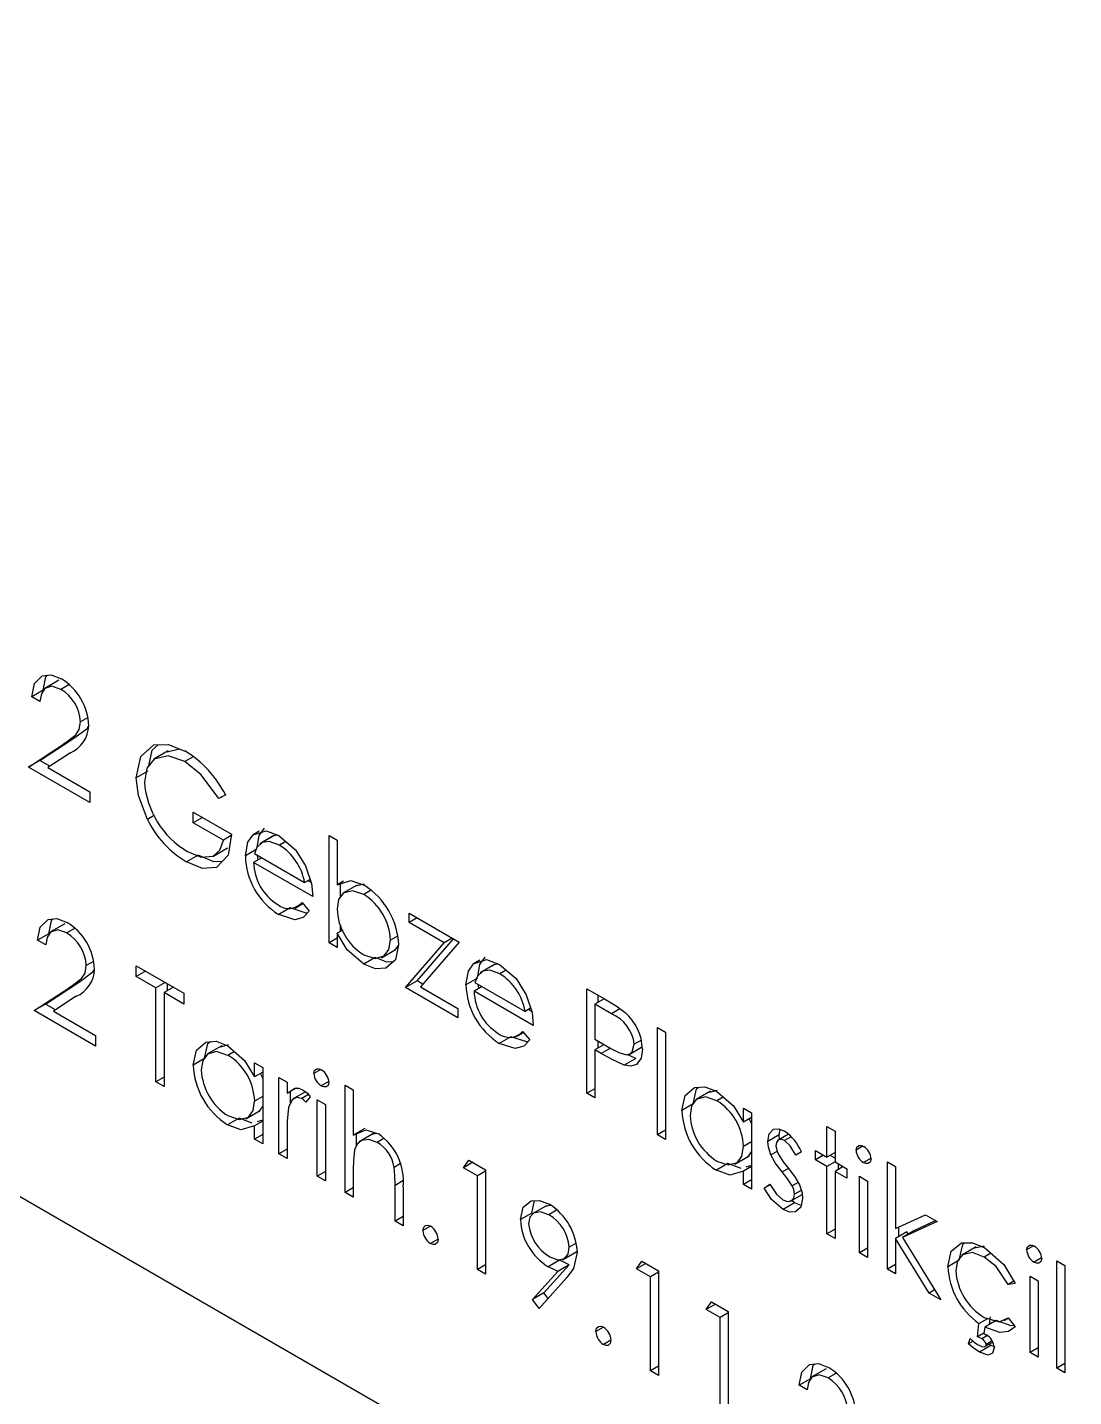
# Model space of a CAD drawing. Header units: millimetres. Extents: x 75 to 2075, y 25 to 1460.
# Drawn here: x 1860.29 to 1875.11, y 945.98 to 965.37 of the extents above; entities that cross this region are included whole.
import ezdxf

# ---------------------------------------------------------------- set-up
doc = ezdxf.new("R2010")
doc.units = ezdxf.units.MM
doc.header["$LTSCALE"] = 5

msp = doc.modelspace()

# ---------------------------------------------------------------- linework, layer by layer
at = {"color": 7, "linetype": 'Continuous', "lineweight": 25}
for p, q in [((1824.142, 969.623), (1900.106, 925.77)), ((1860.516, 955.987), (1860.354, 955.893)), ((1860.739, 956.127), (1860.537, 956.011)), ((1860.878, 956.061), (1860.767, 955.997)), ((1860.469, 955.827), (1860.354, 955.893)), ((1861.145, 955.594), (1861.045, 955.536)), ((1860.305, 954.896), (1860.802, 955.222)), ((1860.466, 954.99), (1860.964, 955.315)), ((1860.964, 955.315), (1860.802, 955.222)), ((1860.901, 955.1), (1860.58, 954.89)), ((1862.287, 955.125), (1862.085, 955.009)), ((1862.639, 955.043), (1862.521, 954.975)), ((1860.466, 954.99), (1860.305, 954.896)), ((1861.177, 954.393), (1860.305, 954.896)), ((1860.608, 954.908), (1860.466, 954.99)), ((1860.58, 954.89), (1861.177, 954.545)), ((1861.996, 954.838), (1861.834, 954.744)), ((1861.177, 954.545), (1861.177, 954.393)), ((1863.098, 954.505), (1863.002, 954.45)), ((1863.101, 954.501), (1863.002, 954.45)), ((1862.64, 954.26), (1863.183, 953.946)), ((1862.64, 954.108), (1862.64, 954.26)), ((1862.094, 954.214), (1861.992, 954.155)), ((1862.772, 954.184), (1862.64, 954.108)), ((1863.068, 953.861), (1862.64, 954.108)), ((1863.18, 953.925), (1863.068, 953.861)), ((1863.577, 953.989), (1863.488, 953.938)), ((1863.785, 953.926), (1863.583, 953.81)), ((1863.781, 953.923), (1863.619, 953.829)), ((1863.834, 953.93), (1863.781, 953.923)), ((1863.952, 953.844), (1863.861, 953.791)), ((1864.565, 953.928), (1864.68, 953.862)), ((1864.565, 952.409), (1864.565, 953.928)), ((1864.68, 953.862), (1864.68, 953.228)), ((1862.709, 953.647), (1862.548, 953.553)), ((1862.926, 953.636), (1863.128, 953.753)), ((1863.542, 953.732), (1863.38, 953.638)), ((1863.508, 953.672), (1864.219, 953.262)), ((1863.561, 953.584), (1863.553, 953.646)), ((1863.611, 953.613), (1863.496, 953.546)), ((1864.334, 953.062), (1863.496, 953.546)), ((1864.296, 953.306), (1864.219, 953.262)), ((1864.311, 953.262), (1864.266, 953.288)), ((1864.77, 953.28), (1864.68, 953.228)), ((1864.726, 953.056), (1864.726, 953.255)), ((1864.962, 953.226), (1864.76, 953.11)), ((1865.155, 953.147), (1865.059, 953.092)), ((1864.014, 952.902), (1863.852, 952.809)), ((1864.087, 952.9), (1864.196, 952.963)), ((1864.183, 952.979), (1864.285, 952.858)), ((1860.82, 952.678), (1860.618, 952.561)), ((1865.699, 952.828), (1866.407, 952.419)), ((1865.699, 952.695), (1865.699, 952.828)), ((1865.815, 952.761), (1865.699, 952.695)), ((1866.196, 952.408), (1865.699, 952.695)), ((1860.597, 952.537), (1860.435, 952.444)), ((1860.959, 952.612), (1860.848, 952.547)), ((1864.759, 952.588), (1864.68, 952.542)), ((1864.68, 952.542), (1864.68, 952.342)), ((1864.726, 952.569), (1864.726, 952.655)), ((1865.535, 952.502), (1865.436, 952.445)), ((1860.551, 952.377), (1860.435, 952.444)), ((1864.68, 952.475), (1864.565, 952.409)), ((1864.68, 952.342), (1864.565, 952.409)), ((1865.307, 952.196), (1865.509, 952.313)), ((1865.65, 951.774), (1866.196, 952.408)), ((1865.812, 951.867), (1866.327, 952.466)), ((1866.407, 952.419), (1865.861, 951.785)), ((1866.311, 952.475), (1866.196, 952.408)), ((1861.226, 952.144), (1861.126, 952.086)), ((1865.22, 952.198), (1865.059, 952.104)), ((1866.702, 952.164), (1866.613, 952.112)), ((1866.91, 952.101), (1866.708, 951.984)), ((1866.906, 952.097), (1866.744, 952.004)), ((1866.959, 952.105), (1866.906, 952.097)), ((1861.833, 952.082), (1862.508, 951.693)), ((1861.833, 951.93), (1861.833, 952.082)), ((1861.965, 952.006), (1861.833, 951.93)), ((1862.113, 951.769), (1861.833, 951.93)), ((1866.667, 951.906), (1866.505, 951.813)), ((1867.077, 952.019), (1866.986, 951.966)), ((1860.386, 951.447), (1860.884, 951.772)), ((1860.548, 951.54), (1861.045, 951.866)), ((1861.045, 951.866), (1860.884, 951.772)), ((1862.245, 951.845), (1862.113, 951.769)), ((1862.113, 950.439), (1862.113, 951.769)), ((1862.36, 951.778), (1862.228, 951.702)), ((1862.275, 951.729), (1862.275, 951.828)), ((1865.812, 951.867), (1865.65, 951.774)), ((1866.39, 951.346), (1865.65, 951.774)), ((1865.892, 951.82), (1865.812, 951.867)), ((1865.861, 951.785), (1866.39, 951.479)), ((1866.736, 951.788), (1866.621, 951.721)), ((1867.459, 951.237), (1866.621, 951.721)), ((1866.633, 951.847), (1867.344, 951.436)), ((1866.686, 951.759), (1866.678, 951.821)), ((1868.216, 951.757), (1868.467, 951.612)), ((1868.216, 950.276), (1868.216, 951.757)), ((1860.548, 951.54), (1860.386, 951.447)), ((1860.689, 951.458), (1860.548, 951.54)), ((1860.982, 951.65), (1860.661, 951.44)), ((1862.228, 951.702), (1862.228, 950.373)), ((1862.508, 951.541), (1862.228, 951.702)), ((1862.508, 951.693), (1862.508, 951.541)), ((1868.463, 951.615), (1868.331, 951.539)), ((1868.331, 951.539), (1868.331, 951.045)), ((1868.566, 951.404), (1868.331, 951.539)), ((1868.378, 951.566), (1868.378, 951.664)), ((1861.258, 950.943), (1860.386, 951.447)), ((1860.661, 951.44), (1861.258, 951.095)), ((1866.39, 951.479), (1866.39, 951.346)), ((1867.421, 951.481), (1867.344, 951.436)), ((1867.436, 951.437), (1867.391, 951.463)), ((1868.687, 951.474), (1868.566, 951.404)), ((1867.212, 951.075), (1867.321, 951.138)), ((1867.308, 951.153), (1867.41, 951.032)), ((1869.219, 951.209), (1869.334, 951.143)), ((1869.219, 949.69), (1869.219, 951.209)), ((1869.334, 951.143), (1869.334, 949.623)), ((1861.258, 951.095), (1861.258, 950.943)), ((1863.045, 950.949), (1862.843, 950.833)), ((1867.139, 951.077), (1866.977, 950.983)), ((1868.331, 951.045), (1868.556, 950.912)), ((1868.461, 950.968), (1868.331, 950.893)), ((1868.378, 950.92), (1868.378, 951.018)), ((1868.809, 950.823), (1868.991, 950.929)), ((1868.992, 951.029), (1868.89, 950.97)), ((1862.801, 950.768), (1862.639, 950.675)), ((1863.225, 950.867), (1863.133, 950.814)), ((1868.331, 950.893), (1868.331, 950.21)), ((1868.423, 950.84), (1868.331, 950.893)), ((1868.552, 950.915), (1868.423, 950.84)), ((1868.911, 950.769), (1868.749, 950.676)), ((1868.911, 950.769), (1868.79, 950.825)), ((1863.511, 950.51), (1863.511, 950.71)), ((1863.511, 950.71), (1863.626, 950.644)), ((1863.626, 950.576), (1863.511, 950.51)), ((1863.626, 950.491), (1863.593, 950.557)), ((1863.626, 950.644), (1863.626, 949.561)), ((1864.448, 950.612), (1864.35, 950.555)), ((1862.228, 950.506), (1862.113, 950.439)), ((1862.228, 950.373), (1862.113, 950.439)), ((1863.856, 950.502), (1863.972, 950.436)), ((1863.856, 949.42), (1863.856, 950.502)), ((1863.972, 950.436), (1863.972, 950.277)), ((1864.098, 950.349), (1863.972, 950.277)), ((1864.562, 950.442), (1864.456, 950.38)), ((1864.794, 950.392), (1864.909, 950.325)), ((1864.794, 948.872), (1864.794, 950.392)), ((1863.626, 950.233), (1863.511, 950.166)), ((1864.018, 950.132), (1864.018, 950.303)), ((1864.23, 950.299), (1864.047, 950.194)), ((1864.274, 950.258), (1864.178, 950.202)), ((1864.3, 950.228), (1864.237, 950.149)), ((1864.399, 950.185), (1864.514, 950.119)), ((1864.399, 949.103), (1864.399, 950.185)), ((1864.909, 950.325), (1864.909, 949.684)), ((1868.331, 950.342), (1868.216, 950.276)), ((1868.331, 950.21), (1868.216, 950.276)), ((1869.971, 950.306), (1869.769, 950.19)), ((1870.15, 950.224), (1870.058, 950.171)), ((1863.388, 949.917), (1863.59, 950.034)), ((1864.514, 950.119), (1864.514, 949.036)), ((1869.726, 950.125), (1869.565, 950.032)), ((1870.436, 949.867), (1870.436, 950.067)), ((1870.436, 950.067), (1870.551, 950.001)), ((1870.551, 950.001), (1870.551, 948.918)), ((1863.29, 949.923), (1863.128, 949.83)), ((1863.478, 949.853), (1863.29, 949.923)), ((1863.626, 949.881), (1863.511, 949.815)), ((1863.511, 949.627), (1863.511, 949.815)), ((1863.627, 949.895), (1863.547, 949.873)), ((1865.071, 949.777), (1864.909, 949.684)), ((1870.551, 949.933), (1870.436, 949.867)), ((1870.551, 949.848), (1870.519, 949.914)), ((1870.943, 949.688), (1870.957, 949.766)), ((1871.62, 949.807), (1871.736, 949.741)), ((1871.62, 949.37), (1871.62, 949.807)), ((1863.626, 949.694), (1863.511, 949.627)), ((1863.626, 949.561), (1863.511, 949.627)), ((1863.972, 949.717), (1863.972, 949.353)), ((1864.956, 949.539), (1864.956, 949.711)), ((1865.194, 949.705), (1864.992, 949.588)), ((1865.347, 949.639), (1865.245, 949.58)), ((1869.334, 949.756), (1869.219, 949.69)), ((1869.334, 949.623), (1869.219, 949.69)), ((1870.551, 949.59), (1870.436, 949.523)), ((1870.943, 949.688), (1870.782, 949.594)), ((1871.075, 949.697), (1870.916, 949.605)), ((1870.949, 949.624), (1870.943, 949.688)), ((1871.112, 949.662), (1871.019, 949.609)), ((1871.736, 949.741), (1871.736, 949.304)), ((1863.972, 949.486), (1863.856, 949.42)), ((1863.972, 949.353), (1863.856, 949.42)), ((1870.314, 949.274), (1870.516, 949.391)), ((1870.913, 949.454), (1870.825, 949.403)), ((1871.259, 949.449), (1871.18, 949.401)), ((1871.456, 949.465), (1871.62, 949.37)), ((1871.456, 949.332), (1871.456, 949.465)), ((1871.571, 949.399), (1871.456, 949.332)), ((1871.736, 949.437), (1871.62, 949.37)), ((1871.736, 949.358), (1871.667, 949.397)), ((1872.13, 949.527), (1872.032, 949.47)), ((1864.909, 949.197), (1864.909, 948.806)), ((1865.578, 949.28), (1865.488, 949.227)), ((1866.471, 949.223), (1866.547, 949.331)), ((1866.603, 949.299), (1866.471, 949.223)), ((1866.669, 949.109), (1866.471, 949.223)), ((1866.547, 949.331), (1866.784, 949.194)), ((1866.784, 949.194), (1866.784, 947.713)), ((1870.215, 949.28), (1870.053, 949.187)), ((1870.403, 949.21), (1870.215, 949.28)), ((1870.551, 949.238), (1870.436, 949.172)), ((1870.552, 949.252), (1870.472, 949.23)), ((1871.074, 949.213), (1870.986, 949.162)), ((1871.62, 949.238), (1871.456, 949.332)), ((1871.736, 949.304), (1871.62, 949.238)), ((1871.62, 948.288), (1871.62, 949.238)), ((1871.736, 949.304), (1871.9, 949.209)), ((1871.851, 949.238), (1871.736, 949.171)), ((1871.782, 949.198), (1871.782, 949.277)), ((1871.9, 949.209), (1871.9, 949.076)), ((1872.244, 949.357), (1872.138, 949.296)), ((1872.476, 949.307), (1872.591, 949.24)), ((1872.476, 947.788), (1872.476, 949.307)), ((1872.591, 949.24), (1872.591, 948.362)), ((1864.514, 949.169), (1864.399, 949.103)), ((1864.514, 949.036), (1864.399, 949.103)), ((1865.612, 949.038), (1865.501, 948.973)), ((1866.784, 949.175), (1866.669, 949.109)), ((1866.669, 947.779), (1866.669, 949.109)), ((1870.436, 948.985), (1870.436, 949.172)), ((1870.551, 949.051), (1870.436, 948.985)), ((1870.732, 948.933), (1870.809, 948.989)), ((1871.21, 949.015), (1871.128, 948.968)), ((1871.736, 949.171), (1871.736, 948.221)), ((1871.9, 949.076), (1871.736, 949.171)), ((1872.081, 949.101), (1872.196, 949.034)), ((1872.081, 948.018), (1872.081, 949.101)), ((1872.196, 949.034), (1872.196, 947.952)), ((1864.909, 948.939), (1864.794, 948.872)), ((1864.909, 948.806), (1864.794, 948.872)), ((1865.501, 948.464), (1865.501, 948.973)), ((1865.616, 948.95), (1865.616, 948.398)), ((1870.551, 948.918), (1870.436, 948.985)), ((1870.814, 948.98), (1870.732, 948.933)), ((1871.096, 948.743), (1871.269, 948.843)), ((1871.256, 948.902), (1871.16, 948.847)), ((1867.439, 948.58), (1867.477, 948.756)), ((1867.644, 948.685), (1867.442, 948.569)), ((1867.789, 948.62), (1867.68, 948.556)), ((1871.162, 948.725), (1871, 948.632)), ((1871.162, 948.725), (1871.123, 948.759)), ((1871.255, 948.688), (1871.162, 948.725)), ((1865.616, 948.531), (1865.501, 948.464)), ((1865.616, 948.398), (1865.501, 948.464)), ((1867.439, 948.58), (1867.277, 948.487)), ((1872.591, 948.362), (1873.017, 948.557)), ((1873.183, 948.462), (1872.688, 948.235)), ((1873.164, 948.473), (1872.85, 948.328)), ((1873.017, 948.557), (1873.183, 948.462)), ((1866.003, 948.395), (1865.896, 948.333)), ((1871.736, 948.354), (1871.62, 948.288)), ((1871.736, 948.221), (1871.62, 948.288)), ((1872.752, 948.313), (1872.591, 948.22)), ((1872.591, 948.22), (1872.591, 947.721)), ((1873.067, 947.446), (1872.591, 948.22)), ((1872.637, 948.247), (1872.637, 948.383)), ((1872.85, 948.328), (1872.688, 948.235)), ((1872.688, 948.235), (1873.232, 947.351)), ((1872.771, 948.283), (1872.752, 948.313)), ((1866.11, 948.21), (1866.003, 948.148)), ((1867.874, 947.92), (1868.076, 948.037)), ((1868.065, 948.152), (1867.968, 948.096)), ((1872.196, 948.084), (1872.081, 948.018)), ((1873.732, 948.1), (1873.53, 947.983)), ((1874.547, 948.115), (1874.449, 948.058)), ((1866.784, 947.846), (1866.669, 947.779)), ((1867.61, 947.452), (1867.967, 947.848)), ((1867.832, 947.914), (1867.67, 947.821)), ((1867.967, 947.848), (1867.805, 947.755)), ((1868.922, 947.791), (1868.997, 947.9)), ((1869.054, 947.867), (1868.922, 947.791)), ((1868.997, 947.9), (1869.235, 947.763)), ((1872.196, 947.952), (1872.081, 948.018)), ((1872.591, 947.854), (1872.476, 947.788)), ((1873.493, 947.913), (1873.331, 947.82)), ((1873.941, 948.013), (1873.847, 947.958)), ((1874.662, 947.944), (1874.556, 947.883)), ((1874.877, 947.904), (1874.992, 947.838)), ((1874.877, 946.385), (1874.877, 947.904)), ((1874.992, 947.838), (1874.992, 946.318)), ((1866.784, 947.713), (1866.669, 947.779)), ((1867.449, 947.358), (1867.805, 947.755)), ((1867.936, 947.67), (1867.541, 947.231)), ((1869.119, 947.677), (1868.922, 947.791)), ((1869.235, 947.744), (1869.119, 947.677)), ((1869.119, 946.348), (1869.119, 947.677)), ((1869.235, 947.763), (1869.235, 946.281)), ((1872.591, 947.721), (1872.476, 947.788)), ((1874.499, 947.688), (1874.614, 947.622)), ((1874.499, 946.606), (1874.499, 947.688)), ((1867.61, 947.452), (1867.449, 947.358)), ((1867.668, 947.372), (1867.61, 947.452)), ((1873.146, 947.492), (1873.067, 947.446)), ((1873.232, 947.351), (1873.067, 947.446)), ((1874.266, 947.616), (1874.188, 947.571)), ((1874.285, 947.585), (1874.188, 947.571)), ((1874.614, 947.622), (1874.614, 946.539)), ((1867.541, 947.231), (1867.449, 947.358)), ((1869.909, 947.215), (1869.984, 947.323)), ((1870.041, 947.291), (1869.909, 947.215)), ((1869.984, 947.323), (1870.221, 947.186)), ((1870.106, 947.101), (1869.909, 947.215)), ((1870.221, 947.167), (1870.106, 947.101)), ((1870.106, 945.771), (1870.106, 947.101)), ((1870.221, 947.186), (1870.221, 945.705)), ((1873.773, 947.018), (1873.897, 947.089)), ((1874.016, 947.06), (1873.855, 946.966)), ((1873.923, 947.006), (1873.935, 947.111)), ((1874.131, 947.058), (1874.191, 947.093)), ((1874.188, 947.097), (1874.285, 946.968)), ((1868.453, 946.964), (1868.346, 946.902)), ((1873.752, 946.827), (1873.773, 947.018)), ((1873.843, 946.879), (1873.752, 946.827)), ((1873.855, 946.966), (1873.842, 946.876)), ((1868.56, 946.778), (1868.453, 946.717)), ((1873.627, 946.729), (1873.647, 946.803)), ((1873.691, 946.766), (1873.627, 946.729)), ((1873.941, 946.704), (1873.78, 946.611)), ((1873.894, 946.845), (1873.815, 946.799)), ((1873.859, 946.691), (1873.968, 946.753)), ((1873.96, 946.77), (1873.874, 946.72)), ((1873.941, 946.704), (1873.915, 946.722)), ((1874.001, 946.684), (1873.941, 946.704)), ((1874.614, 946.672), (1874.499, 946.606)), ((1874.614, 946.539), (1874.499, 946.606)), ((1869.235, 946.414), (1869.119, 946.348)), ((1869.235, 946.281), (1869.119, 946.348)), ((1871.609, 946.375), (1871.407, 946.259)), ((1871.748, 946.309), (1871.637, 946.245)), ((1874.992, 946.451), (1874.877, 946.385)), ((1874.992, 946.318), (1874.877, 946.385)), ((1871.386, 946.235), (1871.225, 946.141)), ((1871.34, 946.075), (1871.225, 946.141))]:
    msp.add_line(p, q, dxfattribs=at)
at = {"color": 7, "linetype": 'Continuous', "lineweight": 25, "flags": 128}
for points in [[(1860.354, 955.893), (1860.393, 956.081), (1860.503, 956.189), (1860.629, 956.202), (1860.773, 956.146)], [(1860.516, 955.987), (1860.554, 956.174), (1860.577, 956.196)], [(1860.767, 955.997), (1860.639, 956.041), (1860.537, 956.008), (1860.489, 955.932), (1860.469, 955.827)], [(1860.802, 955.222), (1860.977, 955.352), (1861.027, 955.428), (1861.045, 955.536)], [(1860.964, 955.315), (1861.139, 955.445), (1861.159, 955.477)], [(1861.834, 954.744), (1861.899, 955.044), (1862.084, 955.209), (1862.291, 955.218), (1862.524, 955.124)], [(1862.012, 954.914), (1862.061, 955.137), (1862.144, 955.211)], [(1862.521, 954.975), (1862.284, 955.054), (1862.086, 955.008), (1861.985, 954.879), (1861.95, 954.684)], [(1862.484, 955.135), (1862.445, 955.148), (1862.27, 955.107)], [(1863.002, 954.45), (1862.752, 954.786), (1862.521, 954.975)], [(1861.992, 954.155), (1861.865, 954.492), (1861.834, 954.744)], [(1863.547, 953.761), (1863.576, 953.926), (1863.65, 954.031)], [(1863.183, 953.946), (1863.134, 953.647), (1862.969, 953.473), (1862.772, 953.461), (1862.548, 953.553)], [(1862.558, 953.7), (1862.752, 953.622), (1862.923, 953.636), (1863.02, 953.719), (1863.068, 953.861)], [(1863.38, 953.638), (1863.414, 953.832), (1863.488, 953.938)], [(1863.488, 953.938), (1863.673, 953.995), (1863.855, 953.928)], [(1863.861, 953.791), (1863.717, 953.843), (1863.619, 953.829)], [(1863.855, 953.928), (1864.09, 953.726), (1864.232, 953.497)], [(1863.053, 953.561), (1862.933, 953.554), (1862.709, 953.647)], [(1863.619, 953.829), (1863.544, 953.758), (1863.508, 953.672)], [(1864.232, 953.497), (1864.316, 953.248), (1864.334, 953.062)], [(1864.68, 953.228), (1864.873, 953.289), (1865.062, 953.223)], [(1865.059, 953.092), (1864.899, 953.145), (1864.766, 953.112), (1864.701, 953.021), (1864.68, 952.885)], [(1865.064, 953.238), (1865.06, 953.239), (1864.945, 953.209)], [(1864.263, 952.834), (1864.241, 952.828), (1864.014, 952.902)], [(1860.435, 952.444), (1860.474, 952.631), (1860.584, 952.739), (1860.71, 952.752), (1860.854, 952.696)], [(1860.597, 952.537), (1860.635, 952.724), (1860.658, 952.747)], [(1864.285, 952.858), (1864.199, 952.767), (1864.079, 952.735), (1863.852, 952.809)], [(1860.848, 952.547), (1860.721, 952.591), (1860.618, 952.558), (1860.57, 952.482), (1860.551, 952.377)], [(1865.059, 952.104), (1864.821, 952.31), (1864.68, 952.542)], [(1865.058, 952.238), (1865.217, 952.184), (1865.348, 952.222), (1865.413, 952.312), (1865.436, 952.445)], [(1865.551, 952.378), (1865.505, 952.165), (1865.371, 952.05), (1865.225, 952.04), (1865.059, 952.104)], [(1865.486, 952.308), (1865.509, 952.315), (1865.55, 952.371)], [(1865.475, 952.139), (1865.386, 952.133), (1865.22, 952.198)], [(1866.505, 951.813), (1866.539, 952.007), (1866.613, 952.112)], [(1866.613, 952.112), (1866.798, 952.169), (1866.98, 952.102)], [(1866.672, 951.936), (1866.701, 952.1), (1866.775, 952.205)], [(1866.98, 952.102), (1867.215, 951.9), (1867.357, 951.671)], [(1860.884, 951.772), (1861.058, 951.902), (1861.108, 951.979), (1861.126, 952.086)], [(1861.045, 951.866), (1861.22, 951.995), (1861.24, 952.027)], [(1866.744, 952.004), (1866.669, 951.933), (1866.633, 951.847)], [(1866.986, 951.966), (1866.842, 952.018), (1866.744, 952.004)], [(1867.357, 951.671), (1867.441, 951.422), (1867.459, 951.237)], [(1868.467, 951.612), (1868.632, 951.513), (1868.76, 951.421)], [(1862.639, 950.675), (1862.686, 950.888), (1862.82, 951.002), (1862.966, 951.013), (1863.132, 950.948)], [(1862.801, 950.768), (1862.848, 950.981), (1862.877, 951.006)], [(1863.136, 950.961), (1863.135, 950.961), (1863.029, 950.93)], [(1863.132, 950.948), (1863.369, 950.743), (1863.511, 950.51)], [(1867.41, 951.032), (1867.324, 950.942), (1867.204, 950.91), (1866.977, 950.983)], [(1867.388, 951.009), (1867.366, 951.003), (1867.139, 951.077)], [(1868.556, 950.912), (1868.669, 950.853), (1868.778, 950.823), (1868.825, 950.833), (1868.86, 950.863), (1868.89, 950.97)], [(1863.133, 950.814), (1862.973, 950.868), (1862.843, 950.83), (1862.778, 950.74), (1862.754, 950.607)], [(1868.749, 950.676), (1868.567, 950.76), (1868.423, 950.84)], [(1869.005, 950.904), (1868.986, 950.772), (1868.921, 950.686), (1868.842, 950.663), (1868.749, 950.676)], [(1864.35, 950.555), (1864.36, 950.599), (1864.39, 950.621), (1864.421, 950.622), (1864.456, 950.608)], [(1863.972, 950.277), (1864.08, 950.35), (1864.138, 950.348), (1864.2, 950.323)], [(1864.564, 950.432), (1864.553, 950.388), (1864.523, 950.367), (1864.491, 950.366), (1864.456, 950.38)], [(1869.565, 950.032), (1869.611, 950.245), (1869.745, 950.359), (1869.891, 950.37), (1870.057, 950.305)], [(1869.726, 950.125), (1869.773, 950.338), (1869.802, 950.363)], [(1863.132, 949.96), (1863.293, 949.906), (1863.425, 949.94), (1863.49, 950.031), (1863.511, 950.166)], [(1864.178, 950.202), (1864.101, 950.218), (1864.043, 950.185), (1863.992, 950.077)], [(1864.237, 950.149), (1864.205, 950.182), (1864.178, 950.202)], [(1864.2, 950.323), (1864.259, 950.276), (1864.3, 950.228)], [(1870.058, 950.171), (1869.899, 950.225), (1869.768, 950.187), (1869.703, 950.097), (1869.68, 949.964)], [(1870.061, 950.318), (1870.06, 950.318), (1869.954, 950.288)], [(1870.057, 950.305), (1870.295, 950.1), (1870.436, 949.867)], [(1863.567, 950.028), (1863.587, 950.033), (1863.626, 950.088)], [(1863.992, 950.077), (1863.974, 949.88), (1863.972, 949.717)], [(1863.511, 949.815), (1863.317, 949.76), (1863.128, 949.83)], [(1870.782, 949.594), (1870.801, 949.704), (1870.864, 949.767), (1870.936, 949.774), (1871.019, 949.742)], [(1864.909, 949.684), (1865.087, 949.758), (1865.266, 949.702)], [(1865.245, 949.58), (1865.127, 949.623), (1865.025, 949.606), (1864.964, 949.557), (1864.927, 949.478)], [(1865.243, 949.709), (1865.187, 949.7), (1865.176, 949.691)], [(1870.825, 949.403), (1870.79, 949.513), (1870.782, 949.594)], [(1871.019, 949.609), (1870.966, 949.625), (1870.925, 949.609), (1870.904, 949.578), (1870.897, 949.533)], [(1871.18, 949.401), (1871.1, 949.533), (1871.019, 949.609)], [(1864.927, 949.478), (1864.911, 949.324), (1864.909, 949.197)], [(1870.057, 949.317), (1870.218, 949.263), (1870.351, 949.297), (1870.415, 949.388), (1870.436, 949.523)], [(1870.492, 949.385), (1870.512, 949.39), (1870.551, 949.446)], [(1870.986, 949.162), (1870.888, 949.291), (1870.825, 949.403)], [(1870.897, 949.533), (1870.908, 949.469), (1870.929, 949.417)], [(1870.929, 949.417), (1871, 949.307), (1871.063, 949.228)], [(1872.032, 949.47), (1872.042, 949.514), (1872.072, 949.537), (1872.103, 949.538), (1872.138, 949.523)], [(1865.501, 948.973), (1865.499, 949.113), (1865.488, 949.227)], [(1870.436, 949.172), (1870.242, 949.117), (1870.053, 949.187)], [(1871.063, 949.228), (1871.164, 949.094), (1871.231, 948.978)], [(1872.245, 949.347), (1872.234, 949.303), (1872.204, 949.282), (1872.173, 949.281), (1872.138, 949.296)], [(1870.809, 948.989), (1870.903, 948.847), (1870.994, 948.768)], [(1871.128, 948.968), (1871.052, 949.08), (1870.986, 949.162)], [(1871, 948.632), (1870.835, 948.774), (1870.732, 948.933)], [(1870.994, 948.768), (1871.062, 948.744), (1871.119, 948.756), (1871.149, 948.791), (1871.16, 948.847)], [(1871.16, 948.847), (1871.15, 948.914), (1871.128, 948.968)], [(1871.231, 948.978), (1871.267, 948.868), (1871.275, 948.786)], [(1867.277, 948.487), (1867.315, 948.663), (1867.427, 948.754), (1867.549, 948.758), (1867.686, 948.705)], [(1867.705, 948.689), (1867.625, 948.674), (1867.624, 948.673)], [(1871.275, 948.786), (1871.25, 948.665), (1871.176, 948.6), (1871.094, 948.594), (1871, 948.632)], [(1865.896, 948.333), (1865.906, 948.38), (1865.934, 948.406), (1865.966, 948.409), (1866.003, 948.395)], [(1867.68, 948.556), (1867.563, 948.599), (1867.464, 948.581), (1867.411, 948.523), (1867.393, 948.428)], [(1866.11, 948.21), (1866.1, 948.163), (1866.071, 948.137), (1866.039, 948.134), (1866.003, 948.148)], [(1867.692, 947.961), (1867.807, 947.917), (1867.903, 947.938), (1867.952, 948), (1867.968, 948.096)], [(1868.083, 948.02), (1868.028, 947.797), (1867.936, 947.67)], [(1873.331, 947.82), (1873.382, 948.041), (1873.524, 948.157), (1873.681, 948.158), (1873.856, 948.086)], [(1873.847, 947.958), (1873.681, 948.02), (1873.542, 947.99), (1873.47, 947.903), (1873.446, 947.766)], [(1873.493, 947.913), (1873.543, 948.135), (1873.571, 948.157)], [(1873.853, 948.109), (1873.843, 948.113), (1873.713, 948.085)], [(1873.856, 948.086), (1874.127, 947.852), (1874.285, 947.585)], [(1874.449, 948.058), (1874.46, 948.102), (1874.489, 948.124), (1874.521, 948.125), (1874.556, 948.111)], [(1867.967, 947.848), (1867.891, 947.883), (1867.832, 947.914)], [(1874.188, 947.571), (1874.017, 947.825), (1873.847, 947.958)], [(1874.663, 947.935), (1874.652, 947.891), (1874.622, 947.87), (1874.591, 947.869), (1874.556, 947.883)], [(1867.805, 947.755), (1867.73, 947.789), (1867.67, 947.821)], [(1873.848, 947.103), (1874.059, 947.042), (1874.188, 947.097)], [(1874.271, 946.987), (1874.232, 946.983), (1874.016, 947.06)], [(1868.346, 946.902), (1868.356, 946.949), (1868.385, 946.975), (1868.417, 946.978), (1868.453, 946.964)], [(1873.842, 946.876), (1873.862, 946.867), (1873.878, 946.858)], [(1874.285, 946.968), (1874.191, 946.902), (1874.07, 946.89), (1873.855, 946.966)], [(1868.56, 946.778), (1868.55, 946.731), (1868.522, 946.706), (1868.49, 946.703), (1868.453, 946.717)], [(1873.78, 946.611), (1873.693, 946.67), (1873.627, 946.729)], [(1873.647, 946.803), (1873.706, 946.753), (1873.753, 946.721)], [(1873.815, 946.799), (1873.779, 946.816), (1873.752, 946.827)], [(1873.753, 946.721), (1873.827, 946.688), (1873.859, 946.69), (1873.87, 946.701), (1873.874, 946.72)], [(1873.989, 946.671), (1873.965, 946.596), (1873.904, 946.569), (1873.78, 946.611)], [(1871.225, 946.141), (1871.263, 946.329), (1871.373, 946.437), (1871.499, 946.45), (1871.643, 946.394)], [(1871.637, 946.245), (1871.51, 946.289), (1871.408, 946.256), (1871.359, 946.18), (1871.34, 946.075)], [(1871.386, 946.235), (1871.425, 946.422), (1871.447, 946.444)]]:
    msp.add_lwpolyline(points, dxfattribs=at)
at = {"color": 7, "linetype": 'Continuous', "lineweight": 25}
for centre, radius, start, end in [((1860.465, 955.5), 0.581, 3.522, 58.72), ((1860.349, 955.453), 0.812, 1.993, 58.5378), ((1860.74, 955.488), 0.42, 292.444, 359.1184), ((1861.684, 953.769), 1.595, 27.3073, 58.1912), ((1863.202, 954.778), 1.256, 184.2805, 239.1296), ((1863.263, 954.773), 1.414, 205.9364, 239.5917), ((1863.454, 953.13), 0.776, 9.753, 58.4136), ((1864.386, 953.661), 1.006, 181.3033, 237.9305), ((1864.224, 953.568), 0.729, 181.7022, 237.9763), ((1864.619, 952.402), 0.819, 3.0112, 57.4429), ((1864.505, 952.336), 1.048, 2.3079, 57.8488), ((1863.996, 953.141), 0.247, 230.3362, 319.1609), ((1865.472, 952.914), 0.793, 182.0418, 238.4799), ((1860.43, 952.004), 0.812, 1.993, 58.5378), ((1860.546, 952.051), 0.581, 3.522, 58.72), ((1860.821, 952.038), 0.42, 292.444, 359.1184), ((1866.579, 951.305), 0.776, 9.753, 58.4136), ((1867.511, 951.836), 1.006, 181.3033, 237.9305), ((1867.349, 951.743), 0.729, 181.7022, 237.9763), ((1868.358, 950.91), 0.535, 6.4528, 67.2083), ((1868.307, 950.889), 0.698, 1.2298, 49.6105), ((1867.121, 951.315), 0.247, 230.3362, 319.1609), ((1862.718, 950.138), 0.794, 2.0575, 58.4414), ((1863.686, 950.716), 1.047, 182.244, 237.8257), ((1863.571, 950.65), 0.818, 183.0371, 237.5304), ((1864.572, 950.57), 0.222, 183.9445, 238.7148), ((1864.341, 950.418), 0.223, 3.6576, 58.9753), ((1869.643, 949.495), 0.794, 2.0575, 58.4414), ((1870.611, 950.073), 1.047, 182.244, 237.8257), ((1870.497, 950.007), 0.818, 183.0371, 237.5304), ((1864.995, 949.149), 0.499, 9.0659, 59.8785), ((1864.811, 949.032), 0.809, 354.2057, 55.8323), ((1870.6, 949.154), 0.722, 24.1681, 54.5608), ((1872.253, 949.486), 0.222, 183.9445, 238.7148), ((1872.023, 949.333), 0.223, 3.6576, 58.9753), ((1867.235, 947.986), 0.849, 2.3359, 57.9433), ((1868.1, 948.523), 0.823, 182.5385, 238.5613), ((1867.995, 948.485), 0.605, 185.3712, 239.9034), ((1867.38, 948.048), 0.59, 4.622, 59.445), ((1866.127, 948.343), 0.231, 182.4944, 237.5056), ((1865.881, 948.201), 0.229, 2.1416, 57.8584), ((1874.671, 948.073), 0.222, 183.9445, 238.7148), ((1874.441, 947.92), 0.223, 3.6576, 58.9753), ((1874.382, 947.876), 1.052, 183.0588, 234.6922), ((1874.27, 947.813), 0.826, 183.2711, 239.2311), ((1868.578, 946.912), 0.231, 182.4944, 237.5056), ((1868.332, 946.77), 0.229, 2.1416, 57.8584), ((1873.761, 946.662), 0.228, 2.3328, 59.2312), ((1873.769, 946.704), 0.106, 8.8789, 63.9517), ((1871.219, 945.701), 0.812, 1.993, 58.5378), ((1871.335, 945.748), 0.581, 3.522, 58.72)]:
    msp.add_arc(centre, radius, start, end, dxfattribs=at)

doc.saveas('drawing.dxf')
